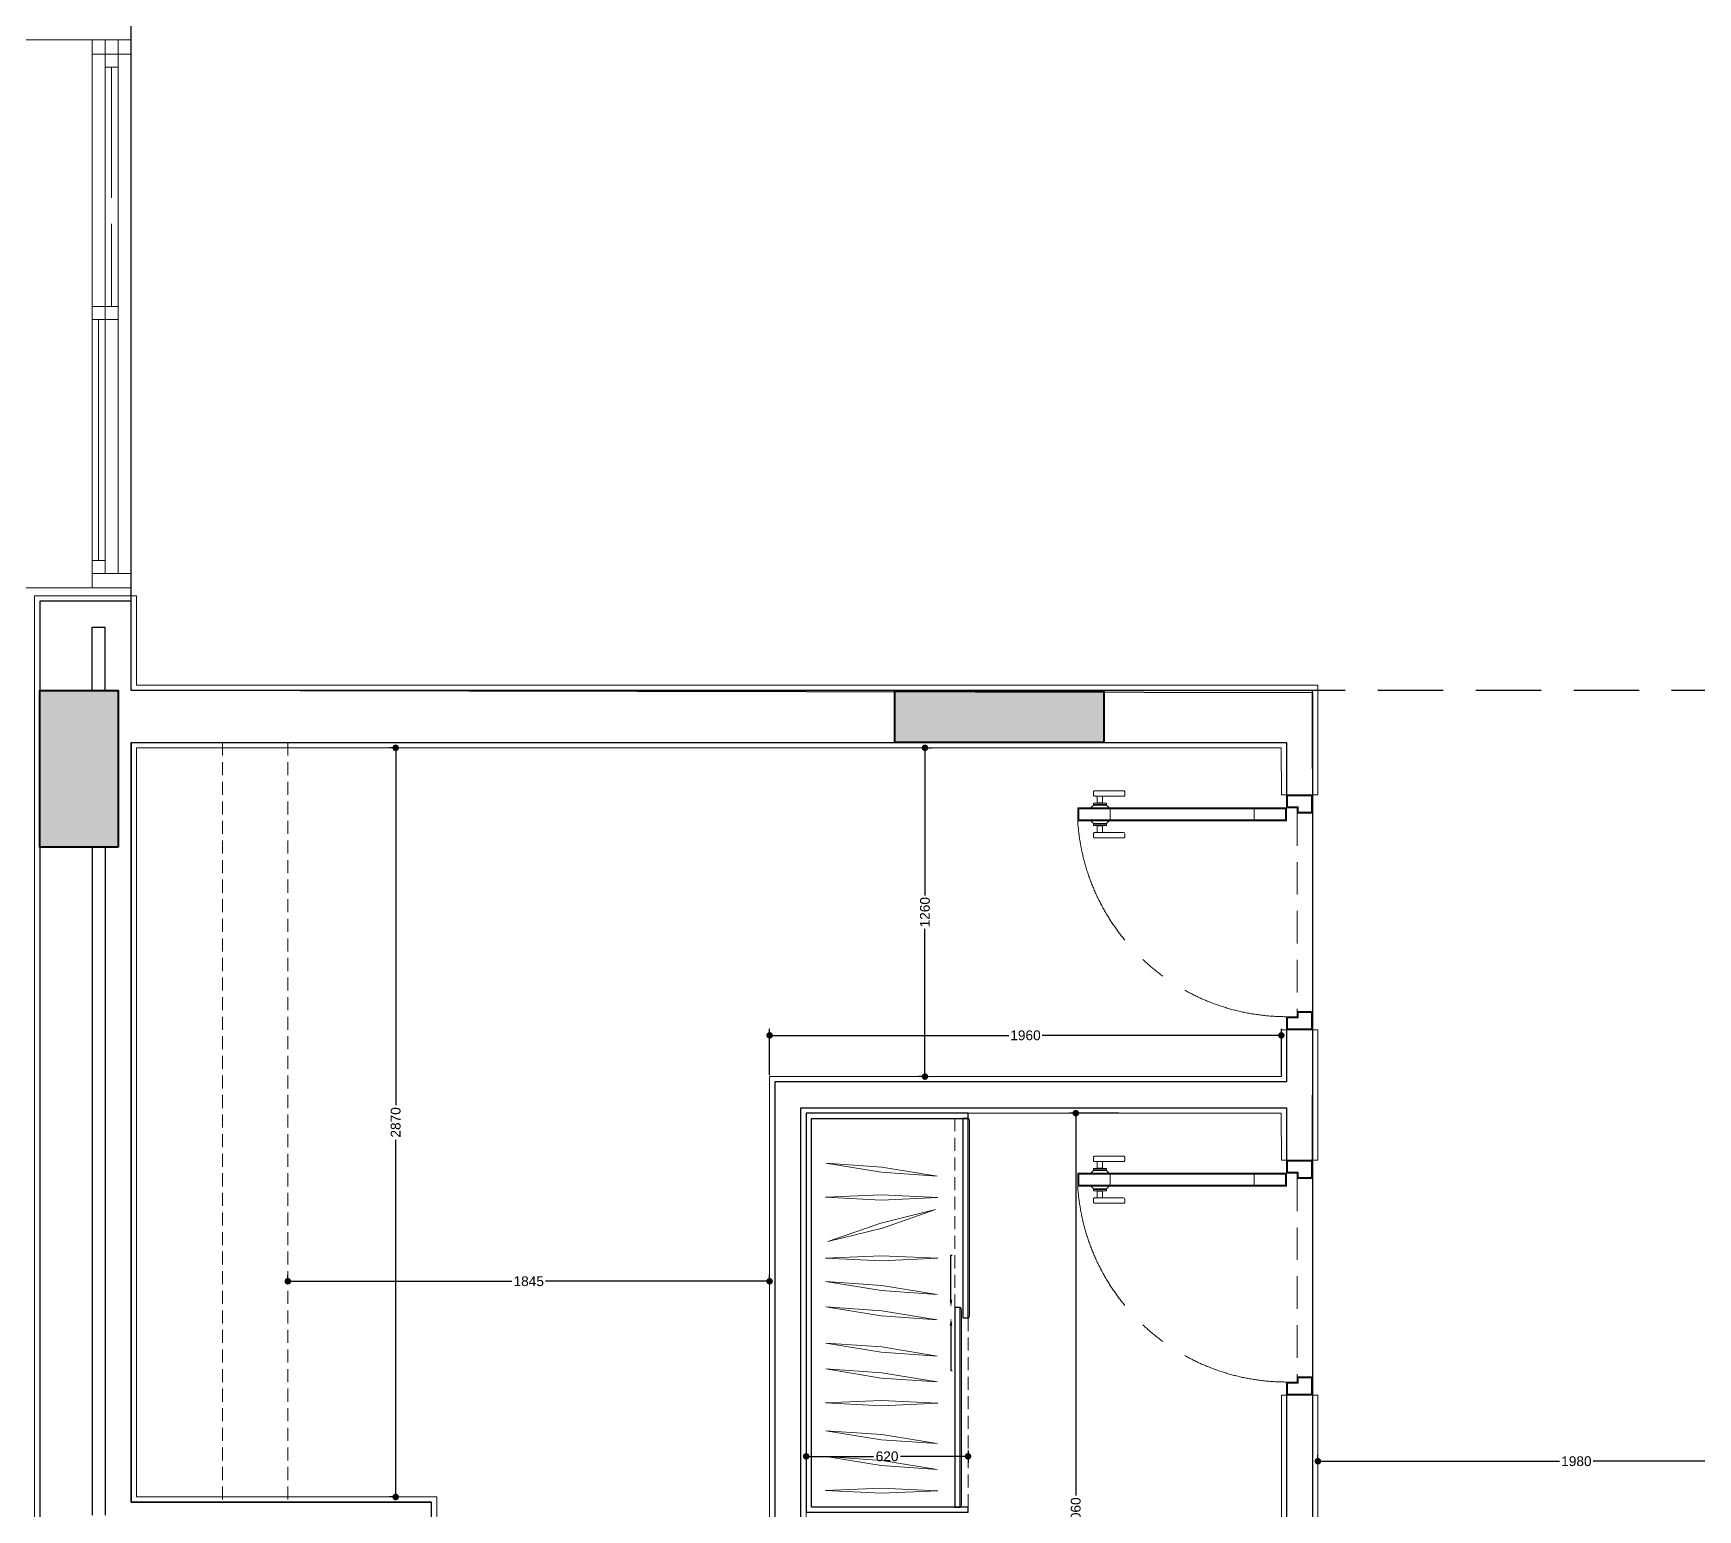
# Model space of a CAD drawing. Header units: millimetres. Extents: x -10942 to 92711, y -16583 to 30009.
# Drawn here: x 2723 to 9097, y 3211 to 8867 of the extents above; entities that cross this region are included whole.
import ezdxf
from ezdxf import colors
from ezdxf.entities.mleader import LeaderData, LeaderLine
from ezdxf.math import Vec2, Vec3

# ---------------------------------------------------------------- set-up
doc = ezdxf.new("R2010")
doc.units = ezdxf.units.MM
doc.header["$LTSCALE"] = 1000
doc.header["$MEASUREMENT"] = 0
for name, pattern in [('CENTER', [2, 1.25, -0.25, 0.25, -0.25]), ('HIDDEN', [0.375, 0.25, -0.125]), ('HIDDEN2', [0.1875, 0.125, -0.0625])]:
    doc.linetypes.add(name, pattern=pattern)
for name, color, linetype in [('8', 8, 'Continuous'), ('A-WALL', 7, 'Continuous'), ('projection1', 1, 'HIDDEN2'), ('WOOD 01', 34, 'Continuous')]:
    doc.layers.add(name, color=color, linetype=linetype)
for name, color, linetype, lineweight in [('A-DOOR', 134, 'Continuous', 18), ('A-FLOR-HIDN', 252, 'HIDDEN', 0), ('A-WALL-TILE', 8, 'Continuous', 9), ('Built-in', 253, 'HIDDEN', 0), ('CQ Furniture', 190, 'Continuous', 0), ('Glass-Mirror', 4, 'Continuous', 0), ('WOOD-HID', 8, 'HIDDEN', 18), ('XREF-V2-GF_COLS$0$A-COLS', 5, 'Continuous', 40), ('XREF-V2-GF_COLS$0$A-COLS-PATT', 252, 'Continuous', 20)]:
    doc.layers.add(name, color=color, linetype=linetype, lineweight=lineweight)
doc.styles.get("Standard").update_dxf_attribs({"font": 'arial.ttf'})
doc.dimstyles.new('chester 25', dxfattribs={"dimscale": 0.25, "dimtxt": 150, "dimasz": 100, "dimexe": 100, "dimexo": 20, "dimgap": 40, "dimtad": 0, "dimdec": 0, "dimzin": 0, "dimdsep": 46, "dimtxsty": 'Standard', "dimblk": 'DOT', "dimcen": 100, "dimclrd": 1, "dimclre": 1, "dimclrt": 3, "dimadec": 0, "dimazin": 0, "dimtfac": 1, "dimtdec": 0, "dimtofl": 0, "dimtmove": 0, "dimatfit": 3, "dimfxl": 1, "dimtolj": 1, "dimtzin": 0, "dimlwd": -1, "dimarcsym": 0})

# ---------------------------------------------------------------- blocks, each defined once
blk = doc.blocks.new('*U120')
for p, q in [((350, 1000), (350, 200)), ((400, 1000), (350, 1000)), ((350, 1000), (400, 1000)), ((354, 996), (354, 204)), ((354, 996), (396, 996)), ((396, 204), (396, 996)), ((400, 200), (400, 1000)), ((400, 1000), (400, 1000)), ((354, 876), (396, 876)), ((350, 200), (400, 200))]:
    blk.add_line(p, q)
at = {"color": 253, "linetype": 'HIDDEN2'}
for p, q in [((380, 160), (-380, 160)), ((-380, 100), (380, 100))]:
    blk.add_line(p, q, dxfattribs=at)
at = {"flags": 128}
for points in [[(396, 876), (354, 876), (354, 996), (396, 996)], [(396, 204), (354, 204), (354, 324), (396, 324)]]:
    blk.add_lwpolyline(points, close=True, dxfattribs=at)
for points in [[(305, 936), (305, 824, -0.414214), (301, 820), (289, 820, -0.414214), (285, 824), (285, 936, -0.414214), (289, 940), (301, 940, -0.414214)], [(445, 936), (445, 824, 0.414214), (449, 820), (461, 820, 0.414214), (465, 824), (465, 936, 0.414214), (461, 940), (449, 940, 0.414214)]]:
    blk.add_lwpolyline(points, format="xyb", close=True)
for points in [[(330.7, 925), (305, 925), (305, 905), (330.7, 905)], [(337, 940), (332, 940), (332, 890), (337, 890)], [(350, 950), (350, 880), (340, 890), (340, 940)], [(400, 950), (400, 880), (410, 890), (410, 940)], [(413, 940), (418, 940), (418, 890), (413, 890)], [(419.3, 925), (445, 925), (445, 905), (419.3, 905)], [(-450, 200), (-400, 200), (-400, 160), (-380, 160), (-380, 100), (-450, 100)], [(-446, 196), (-404, 196), (-404, 156), (-384, 156), (-384, 104), (-446, 104)], [(450, 200), (400, 200), (400, 160), (380, 160), (380, 100), (450, 100)], [(446, 196), (404, 196), (404, 156), (384, 156), (384, 104), (446, 104)]]:
    blk.add_lwpolyline(points, close=True)
at = {"linetype": 'CENTER', "ltscale": 0.4}
blk.add_arc((402.3, 199.4), 802.3, 93.7386, 179.9566, dxfattribs=at)
blk = doc.blocks.new('_Dot')
at = {"color": 0, "linetype": 'ByBlock', "lineweight": -2}
blk.add_line((-0.5, 0), (-1, 0), dxfattribs=at)
at = {"color": 0, "linetype": 'ByBlock', "const_width": 0.5}
blk.add_lwpolyline([(-0.25, 0, 1), (0.25, 0, 1)], format="xyb", close=True, dxfattribs=at)
blk = doc.blocks.new('*D121')
at = {"layer": '8', "color": 1, "lineweight": -2, "transparency": 16777216}
for p, q in [((6880.7, 4729.9), (6690.3, 4729.9)), ((6880.7, 1669.5), (6690.3, 1669.5))]:
    blk.add_line(p, q, dxfattribs=at)
at = {"layer": '8', "color": 1, "transparency": 16777216}
for p, q in [((6715.3, 4704.9), (6715.3, 3265.6)), ((6715.3, 1694.5), (6715.3, 3133.8))]:
    blk.add_line(p, q, dxfattribs=at)
at = {"layer": 'Defpoints', "color": 0, "transparency": 16777216}
for p in [(6715.3, 4729.9), (6885.7, 4729.9, 0), (6885.7, 1669.5, 0)]:
    blk.add_point(p, dxfattribs=at)
at = {"layer": '8', "color": 1, "transparency": 16777216, "xscale": 25, "yscale": 25, "zscale": 25}
for p, rotation in [((6715.3, 4729.9), 90), ((6715.3, 1669.5), 270)]:
    blk.add_blockref('_Dot', p, dxfattribs=dict(at, rotation=rotation))
at = {"layer": '8', "color": 3, "transparency": 16777216, "insert": (6715.3, 3199.7), "char_height": 37.5, "attachment_point": 5, "rotation": 90}
blk.add_mtext('\\A1;3060', dxfattribs=at)
blk = doc.blocks.new('*D122')
at = {"layer": '8', "color": 1, "lineweight": -2, "transparency": 16777216}
for p, q in [((6142.7, 6129.5), (6162.7, 6129.5)), ((6132.7, 4869.9), (6112.7, 4869.9))]:
    blk.add_line(p, q, dxfattribs=at)
at = {"layer": '8', "color": 1, "transparency": 16777216}
for p, q in [((6137.7, 6104.5), (6137.7, 5563.9)), ((6137.7, 4894.9), (6137.7, 5435.5))]:
    blk.add_line(p, q, dxfattribs=at)
at = {"layer": 'Defpoints', "color": 0, "transparency": 16777216}
for p in [(6137.7, 6129.5, 0), (6137.7, 6129.5), (6137.7, 4869.9, 0)]:
    blk.add_point(p, dxfattribs=at)
at = {"layer": '8', "color": 1, "transparency": 16777216, "xscale": 25, "yscale": 25, "zscale": 25}
for p, rotation in [((6137.7, 6129.5), 90), ((6137.7, 4869.9), 270)]:
    blk.add_blockref('_Dot', p, dxfattribs=dict(at, rotation=rotation))
at = {"layer": '8', "color": 3, "transparency": 16777216, "insert": (6137.7, 5499.7), "char_height": 37.5, "attachment_point": 5, "rotation": 90}
blk.add_mtext('\\A1;1260', dxfattribs=at)
blk = doc.blocks.new('*D123')
at = {"layer": '8', "color": 1, "lineweight": -2, "transparency": 16777216}
for p, q in [((3697.6, 4090.8), (3697.6, 4110.8)), ((5542.7, 4090.8), (5542.7, 4110.8))]:
    blk.add_line(p, q, dxfattribs=at)
at = {"layer": '8', "color": 1, "transparency": 16777216}
for p, q in [((3722.6, 4085.8), (4555.8, 4085.8)), ((5517.7, 4085.8), (4684.5, 4085.8))]:
    blk.add_line(p, q, dxfattribs=at)
at = {"layer": 'Defpoints', "color": 0, "transparency": 16777216}
for p in [(3697.6, 4085.8, 0), (3697.6, 4085.8), (5542.7, 4085.8, 0)]:
    blk.add_point(p, dxfattribs=at)
at = {"layer": '8', "color": 1, "transparency": 16777216, "xscale": 25, "yscale": 25, "zscale": 25, "rotation": 180}
blk.add_blockref('_Dot', (3697.6, 4085.8), dxfattribs=at)
at = {"layer": '8', "color": 1, "transparency": 16777216, "xscale": 25, "yscale": 25, "zscale": 25}
blk.add_blockref('_Dot', (5542.7, 4085.8), dxfattribs=at)
at = {"layer": '8', "color": 3, "transparency": 16777216, "insert": (4620.2, 4085.8), "char_height": 37.5, "attachment_point": 5}
blk.add_mtext('\\A1;1845', dxfattribs=at)
blk = doc.blocks.new('*D124')
at = {"layer": '8', "color": 1, "lineweight": -2, "transparency": 16777216}
for p, q in [((4105.6, 6129.5), (4085.6, 6129.5)), ((4105.6, 3259.5), (4085.6, 3259.5))]:
    blk.add_line(p, q, dxfattribs=at)
at = {"layer": '8', "color": 1, "transparency": 16777216}
for p, q in [((4110.6, 6104.5), (4110.6, 4760.8)), ((4110.6, 3284.5), (4110.6, 4628.3))]:
    blk.add_line(p, q, dxfattribs=at)
at = {"layer": 'Defpoints', "color": 0, "transparency": 16777216}
for p in [(4110.6, 6129.5, 0), (4110.6, 6129.5), (4110.6, 3259.5, 0)]:
    blk.add_point(p, dxfattribs=at)
at = {"layer": '8', "color": 1, "transparency": 16777216, "xscale": 25, "yscale": 25, "zscale": 25}
for p, rotation in [((4110.6, 6129.5), 90), ((4110.6, 3259.5), 270)]:
    blk.add_blockref('_Dot', p, dxfattribs=dict(at, rotation=rotation))
at = {"layer": '8', "color": 3, "transparency": 16777216, "insert": (4110.6, 4694.5), "char_height": 37.5, "attachment_point": 5, "rotation": 90}
blk.add_mtext('\\A1;2870', dxfattribs=at)
blk = doc.blocks.new('*D125')
at = {"layer": '8', "color": 1, "lineweight": -2, "transparency": 16777216}
for p, q in [((5542.7, 4874.9), (5542.7, 5052.9)), ((7502.7, 4874.9), (7502.7, 5052.9))]:
    blk.add_line(p, q, dxfattribs=at)
at = {"layer": '8', "color": 1, "transparency": 16777216}
for p, q in [((5567.7, 5027.9), (6458.5, 5027.9)), ((7477.7, 5027.9), (6586.9, 5027.9))]:
    blk.add_line(p, q, dxfattribs=at)
at = {"layer": 'Defpoints', "color": 0, "transparency": 16777216}
for p in [(7502.7, 5027.9), (5542.7, 4869.9, 0), (7502.7, 4869.9, 0)]:
    blk.add_point(p, dxfattribs=at)
at = {"layer": '8', "color": 1, "transparency": 16777216, "xscale": 25, "yscale": 25, "zscale": 25, "rotation": 180}
blk.add_blockref('_Dot', (5542.7, 5027.9), dxfattribs=at)
at = {"layer": '8', "color": 1, "transparency": 16777216, "xscale": 25, "yscale": 25, "zscale": 25}
blk.add_blockref('_Dot', (7502.7, 5027.9), dxfattribs=at)
at = {"layer": '8', "color": 3, "transparency": 16777216, "insert": (6522.7, 5027.9), "char_height": 37.5, "attachment_point": 5}
blk.add_mtext('\\A1;1960', dxfattribs=at)
blk = doc.blocks.new('*D126')
at = {"layer": '8', "color": 1, "lineweight": -2, "transparency": 16777216}
for p, q in [((7642.7, 3401.3), (7642.7, 3421.4)), ((9622.6, 3391.4), (9622.6, 3371.4))]:
    blk.add_line(p, q, dxfattribs=at)
at = {"layer": '8', "color": 1, "transparency": 16777216}
for p, q in [((7667.7, 3396.4), (8568.5, 3396.4)), ((9597.6, 3396.4), (8696.8, 3396.4))]:
    blk.add_line(p, q, dxfattribs=at)
at = {"layer": 'Defpoints', "color": 0, "transparency": 16777216}
for p in [(7642.7, 3396.3, 0), (9622.6, 3396.4, 0), (9622.6, 3396.4)]:
    blk.add_point(p, dxfattribs=at)
at = {"layer": '8', "color": 1, "transparency": 16777216, "xscale": 25, "yscale": 25, "zscale": 25, "rotation": 180}
blk.add_blockref('_Dot', (7642.7, 3396.4), dxfattribs=at)
at = {"layer": '8', "color": 1, "transparency": 16777216, "xscale": 25, "yscale": 25, "zscale": 25}
blk.add_blockref('_Dot', (9622.6, 3396.4), dxfattribs=at)
at = {"layer": '8', "color": 3, "transparency": 16777216, "insert": (8632.7, 3396.4), "char_height": 37.5, "attachment_point": 5}
blk.add_mtext('\\A1;1980', dxfattribs=at)
blk = doc.blocks.new('*D240')
at = {"layer": '8', "color": 1, "lineweight": -2, "transparency": 16777216}
for p, q in [((5682.7, 3437.4), (5682.7, 3390.1)), ((6302.7, 3437.4), (6302.7, 3390.1))]:
    blk.add_line(p, q, dxfattribs=at)
at = {"layer": '8', "color": 1, "transparency": 16777216}
for p, q in [((5707.7, 3415.1), (5941.2, 3415.1)), ((6277.7, 3415.1), (6044.1, 3415.1))]:
    blk.add_line(p, q, dxfattribs=at)
at = {"layer": 'Defpoints', "color": 0, "transparency": 16777216}
for p in [(5682.7, 3442.4, 0), (6302.7, 3442.4, 0), (6302.7, 3415.1)]:
    blk.add_point(p, dxfattribs=at)
at = {"layer": '8', "color": 1, "transparency": 16777216, "xscale": 25, "yscale": 25, "zscale": 25, "rotation": 180}
blk.add_blockref('_Dot', (5682.7, 3415.1), dxfattribs=at)
at = {"layer": '8', "color": 1, "transparency": 16777216, "xscale": 25, "yscale": 25, "zscale": 25}
blk.add_blockref('_Dot', (6302.7, 3415.1), dxfattribs=at)
at = {"layer": '8', "color": 3, "transparency": 16777216, "insert": (5992.7, 3415.1), "char_height": 37.5, "attachment_point": 5}
blk.add_mtext('\\A1;620', dxfattribs=at)

msp = doc.modelspace()

# ---------------------------------------------------------------- hatches: boundary and pattern name
at = {"layer": 'XREF-V2-GF_COLS$0$A-COLS-PATT'}
for points in [[(3047.6, 5749.5), (2747.6, 5749.5), (2747.6, 6349.5), (3047.6, 6349.5)], [(6822.6, 6349.5), (6822.6, 6149.5), (6022.6, 6149.5), (6022.6, 6349.5)]]:
    msp.add_hatch(color=256, dxfattribs=at).paths.add_polyline_path(points)

# ---------------------------------------------------------------- linework, layer by layer
at = {"layer": '8', "color": 1}
msp.add_line((5702.8, 6149.5, 0), (5702.9, 6149.5, 0), dxfattribs=at)
at = {"layer": '8', "color": 1, "elevation": 0}
msp.add_lwpolyline([(10497.7, 1649.5), (7622.7, 1649.6), (7622.7, 6340), (3097.6, 6349.5), (3097.6, 12344.5), (12997.6, 12344.5), (12997.6, 6349.5), (9622.6, 6349.5), (9622.6, 3040.9), (10497.7, 3040.9), (10497.7, 1649.5)], dxfattribs=at)
at = {"layer": 'A-DOOR'}
for p, q in [((2947.6, 8842, 0), (2947.6, 6742, 0)), ((2997.6, 8842, 0), (2997.6, 6797, 0)), ((3047.6, 8842, 0), (3047.6, 6797, 0)), ((2947.6, 8787, 0), (3097.6, 8787, 0)), ((2997.6, 8737, 0), (3047.6, 8737, 0)), ((3022.6, 8737, 0), (3022.6, 8237, 0)), ((3022.6, 8137, 0), (3022.6, 7820, 0)), ((2947.6, 7820, 0), (3047.6, 7820, 0)), ((2947.6, 7770, 0), (3047.6, 7770, 0)), ((2972.6, 7770, 0), (2972.6, 6847, 0)), ((2947.6, 6847, 0), (2997.6, 6847, 0)), ((2947.6, 6797, 0), (3097.6, 6797, 0))]:
    msp.add_line(p, q, dxfattribs=at)
at = {"layer": 'A-DOOR', "linetype": 'HIDDEN2'}
msp.add_line((3097.6, 8790.4, 0), (3097.6, 6742, 0), dxfattribs=at)
at = {"layer": 'A-FLOR-HIDN', "color": 1, "linetype": 'HIDDEN'}
msp.add_line((3097.6, 6742, 0), (3097.6, 8842, 0), dxfattribs=at)
at = {"layer": 'A-WALL', "color": 1}
for p, q in [((2947.6, 6349.5, 0), (2947.6, 6592, 0)), ((2947.6, 6592, 0), (2997.6, 6592, 0)), ((2997.6, 6349.5, 0), (2997.6, 6592, 0)), ((2947.6, 5749.5, 0), (2947.7, 3189.5, 0)), ((2997.6, 5749.5, 0), (2997.7, 3189.5, 0))]:
    msp.add_line(p, q, dxfattribs=at)
at = {"layer": 'A-WALL'}
for p, q in [((3097.6, 6149.5, 0), (6022.6, 6150, 0)), ((3097.6, 6149.5, 0), (3097.7, 3239.5, 0)), ((3097.7, 3239.5, 0), (4247.7, 3239.5, 0)), ((4247.7, 1649.5, 0), (4247.7, 3239.5, 0)), ((4247.7, 3239.5, 0), (4247.7, 3239.5, 0))]:
    msp.add_line(p, q, dxfattribs=at)
at = {"layer": 'A-WALL', "elevation": 0}
for points in [[(7622.7, 5049.5), (7522.7, 5049.5), (7522.7, 4849.9), (5562.7, 4849.9), (5562.7, 1649.5), (4247.7, 1649.5), (4247.7, 3239.5), (3097.7, 3239.5), (3097.6, 6149.5), (7522.6, 6149.5), (7522.7, 5949.5), (7622.7, 5949.5), (7622.6, 6149.5), (7622.6, 6149.5), (7622.6, 6349.5), (4097.6, 6349.5), (3097.6, 6349.5), (3097.6, 6692), (2747.6, 6692), (2747.6, 5749.5), (2747.7, 2889.5), (3897.7, 2889.5), (3897.7, 1799.5), (2260.5, 1799.5)], [(2107.2, 1151.2), (2405.4, 1449.5), (7722.7, 1449.5), (7722.7, 1649.5), (7622.7, 1649.5), (7622.7, 3649.9), (7522.7, 3649.9), (7522.7, 1649.5), (5662.7, 1649.5), (5662.7, 4749.9), (7522.6, 4749.9), (7522.6, 4549.9), (7622.6, 4549.9), (7622.6, 4549.9), (7622.7, 5049.5), (7622.7, 5049.5)]]:
    msp.add_lwpolyline(points, dxfattribs=at)
at = {"layer": 'A-WALL-TILE', "elevation": 0}
for points in [[(13347.6, 11464.6), (13427.6, 11464.6), (13427.6, 12184.6), (13487.6, 12184.6), (13487.6, 12834.6), (12837.6, 12834.6), (12837.6, 12774.6), (3257.6, 12774.5), (3257.6, 12834.5), (2607.6, 12834.5), (2607.6, 12184.5), (2667.6, 12184.5), (2667.6, 8842), (3097.6, 8842), (3097.6, 8892)], [(1499.1, 1151.2), (2227.3, 1879.5), (3817.7, 1879.5), (3817.7, 2814.5), (3257.7, 2814.5), (3257.7, 2749.5), (2607.7, 2749.5), (2607.6, 3399.5), (2667.6, 3399.5), (2667.6, 6742), (3097.6, 6742), (3097.6, 6692)]]:
    msp.add_lwpolyline(points, dxfattribs=at)
at = {"layer": 'A-WALL-TILE', "lineweight": 0, "elevation": 0}
for points in [[(4267.7, 1669.5), (4267.6, 3259.5), (3117.6, 3259.5), (3117.6, 6129.5), (7502.6, 6129.5), (7502.7, 5949.5), (7642.7, 5949.5), (7642.6, 6147.2), (7642.6, 6369.5), (4097.6, 6369.5), (3117.6, 6369.5), (3117.6, 6712), (2727.6, 6712), (2727.6, 5749.5), (2727.7, 2869.5)], [(5682.7, 1669.5), (5682.7, 4729.9), (7502.6, 4729.9), (7502.7, 4549.9), (7642.7, 4549.9), (7642.7, 5049.5), (7502.7, 5049.5), (7502.7, 4869.9), (5542.7, 4869.9), (5542.7, 1669.5)], [(7642.7, 1669.5), (7642.7, 3649.9), (7502.7, 3649.9), (7502.7, 1669.5)]]:
    msp.add_lwpolyline(points, dxfattribs=at)
at = {"layer": 'Built-in', "linetype": 'HIDDEN2', "ltscale": 0.4, "elevation": 0}
for points in [[(3097.6, 6149.5), (3697.6, 6149.5), (3697.6, 3239.5), (3097.6, 3239.5)], [(3097.6, 6149.5), (3447.6, 6149.5), (3447.6, 3239.5), (3097.6, 3239.5)]]:
    msp.add_lwpolyline(points, close=True, dxfattribs=at)
msp.add_lwpolyline([(3097.7, 3239.5), (3097.7, 3239.5)], dxfattribs=at)
at = {"layer": 'CQ Furniture', "lineweight": 0, "elevation": 0}
for points in [[(5758.1, 4538), (5970.3, 4503.3), (6185, 4488.4), (5972.8, 4523.1), (5758.1, 4538)], [(5756.9, 4407.9), (5971.7, 4397.2), (6186.7, 4406.5), (5971.9, 4417.2), (5756.9, 4407.9)], [(5766.3, 4237.6), (5974.9, 4289.9), (6177.9, 4361.3), (5969.3, 4309.1), (5766.3, 4237.6)], [(5756.9, 4173.8), (5971.7, 4163.8), (6186.7, 4173.9), (5971.9, 4183.8), (5756.9, 4173.8)], [(5758.1, 4084.8), (5970.3, 4050.1), (6185, 4035.3), (5972.8, 4070), (5758.1, 4084.8)], [(5758.1, 3987.6), (5970.3, 3952.9), (6185, 3938.1), (5972.8, 3972.8), (5758.1, 3987.6)], [(5758.1, 3849), (5970.3, 3814.3), (6185, 3799.4), (5972.8, 3834.1), (5758.1, 3849)], [(5758.1, 3749.9), (5970.3, 3715.2), (6185, 3700.4), (5972.8, 3735.1), (5758.1, 3749.9)], [(5756.9, 3619.8), (5971.7, 3609.1), (6186.7, 3618.4), (5971.9, 3629.1), (5756.9, 3619.8)], [(5758.1, 3513.5), (5970.3, 3478.8), (6185, 3464), (5972.8, 3498.7), (5758.1, 3513.5)], [(5758.1, 3414.5), (5970.3, 3379.8), (6185, 3364.9), (5972.8, 3399.6), (5758.1, 3414.5)], [(5756.9, 3284.4), (5971.7, 3273.7), (6186.7, 3283), (5971.9, 3293.7), (5756.9, 3284.4)]]:
    msp.add_lwpolyline(points, dxfattribs=at)
at = {"layer": 'Glass-Mirror', "lineweight": 0, "elevation": 0}
for points in [[(6308.7, 4699.9), (6308.7, 3955.3), (6305.7, 3945.3), (6302.7, 3945.3), (6302.7, 4709.9), (6305.7, 4709.9)], [(6278.2, 3975.3), (6278.2, 3230.7), (6275.2, 3220.7), (6272.2, 3220.7), (6272.2, 3985.3), (6275.2, 3985.3)]]:
    msp.add_lwpolyline(points, close=True, dxfattribs=at)
at = {"layer": 'projection1', "color": 2, "linetype": 'HIDDEN', "elevation": 0}
msp.add_lwpolyline([(13707.9, 8009.6), (9622.6, 8009.5), (9622.6, 6349.5), (3097.6, 6349.5)], dxfattribs=at)
at = {"layer": 'WOOD 01', "elevation": 0}
msp.add_lwpolyline([(5702.7, 4709.9), (6302.7, 4709.9), (6302.7, 4729.9), (5682.7, 4729.9), (5682.7, 3200.7), (6302.7, 3200.7), (6302.7, 3220.7), (5702.7, 3220.7), (5702.7, 4709.9)], dxfattribs=at)
for points in [[(6302.7, 4709.9), (6282.7, 4709.9), (6282.7, 3945.3), (6302.7, 3945.3)], [(6272.2, 3985.3), (6252.2, 3985.3), (6252.2, 3220.7), (6272.2, 3220.7)]]:
    msp.add_lwpolyline(points, close=True, dxfattribs=at)
at = {"layer": 'WOOD-HID', "linetype": 'HIDDEN2', "ltscale": 0.4}
for p, q in [((6252.2, 3985.3, 0), (6252.2, 4709.9, 0)), ((6302.7, 3945.3, 0), (6302.7, 3220.7, 0))]:
    msp.add_line(p, q, dxfattribs=at)
at = {"layer": 'XREF-V2-GF_COLS$0$A-COLS', "elevation": 0}
for points in [[(3047.6, 5749.5), (2747.6, 5749.5), (2747.6, 6349.5), (3047.6, 6349.5)], [(3047.6, 5749.5), (2747.6, 5749.5), (2747.6, 6349.5), (3047.6, 6349.5)], [(6822.6, 6349.5), (6822.6, 6149.5), (6022.6, 6149.5), (6022.6, 6349.5)], [(6822.6, 6349.5), (6822.6, 6149.5), (6022.6, 6149.5), (6022.6, 6349.5)]]:
    msp.add_lwpolyline(points, close=True, dxfattribs=at)

# ---------------------------------------------------------------- block references
at = {"layer": 'A-DOOR', "rotation": 89.99957671700905}
for p in [(7722.7, 5499.5, 0), (7722.7, 4099.9, 0)]:
    msp.add_blockref('*U120', p, dxfattribs=at)

# ---------------------------------------------------------------- dimensions: what is measured, and where the dimension line sits
at = {"layer": '8', "color": 2}
for base, p1, p2, picture, middle in [((4110.6, 6129.5), (4110.6, 3259.5, 0), (4110.6, 6129.5, 0), '*D124', (4110.6, 4694.5)), ((6137.7, 6129.5), (6137.7, 4869.9, 0), (6137.7, 6129.5, 0), '*D122', (6137.7, 5499.7)), ((6715.3, 4729.9), (6885.7, 1669.5, 0), (6885.7, 4729.9, 0), '*D121', (6715.3, 3199.7))]:
    dim = msp.add_linear_dim(base=base, p1=p1, p2=p2, angle=90, dimstyle='chester 25', dxfattribs=at)
    dim.commit()
    dim.dimension.update_dxf_attribs({"geometry": picture, "text_midpoint": middle})
for base, p1, p2, picture, middle in [((7502.7, 5027.9), (5542.7, 4869.9, 0), (7502.7, 4869.9, 0), '*D125', (6522.7, 5027.9)), ((3697.6, 4085.8), (5542.7, 4085.8, 0), (3697.6, 4085.8, 0), '*D123', (4620.2, 4085.8)), ((6302.7, 3415.1), (5682.7, 3442.4, 0), (6302.7, 3442.4, 0), '*D240', (5992.7, 3415.1)), ((9622.6, 3396.4), (7642.7, 3396.3, 0), (9622.6, 3396.4, 0), '*D126', (8632.7, 3396.4))]:
    dim = msp.add_linear_dim(base=base, p1=p1, p2=p2, dimstyle='chester 25', dxfattribs=at)
    dim.commit()
    dim.dimension.update_dxf_attribs({"geometry": picture, "text_midpoint": middle})

# ---------------------------------------------------------------- leaders
at = {"layer": 'Built-in', "linetype": 'HIDDEN2', "ltscale": 0.4}
ml = msp.add_multileader_mtext('Standard', dxfattribs=at)
ml.set_content('', color=3)
ml.set_leader_properties(color=1)
ml.build(insert=Vec2(0, 0))
ml.multileader.update_dxf_attribs({"dogleg_length": 5, "arrow_head_size": 30})
ctx = ml.context
ctx.base_point, ctx.char_height, ctx.arrow_head_size, ctx.landing_gap_size, ctx.plane_origin = Vec3(6242.4, 4185.9, 0), 5, 30, 1, Vec3(6237.4, 3985.3, 0)
notes = []
notes.append((ctx, [(0, (1, 1, 0), (6237.4, 4185.9, 0), (1, 0), 5, [(0, [(6237.4, 3985.3, 0)], 0, [])])]))
ctx.mtext.insert, ctx.mtext.flow_direction = Vec3(6243.4, 4188.4, 0), 5
ml = msp.add_multileader_mtext('Standard', dxfattribs=at)
ml.set_content('', color=3)
ml.set_leader_properties(color=1)
ml.build(insert=Vec2(0, 0))
ml.multileader.update_dxf_attribs({"dogleg_length": 5, "arrow_head_size": 30})
ctx = ml.context
ctx.base_point, ctx.char_height, ctx.arrow_head_size, ctx.landing_gap_size, ctx.plane_origin = Vec3(6242.4, 3744.6, 0), 5, 30, 1, Vec3(6237.4, 3945.3, 0)
notes.append((ctx, [(0, (1, 1, 0), (6237.4, 3744.6, 0), (1, 0), 5, [(0, [(6237.4, 3945.3, 0)], 0, [])])]))
ctx.mtext.insert, ctx.mtext.flow_direction = Vec3(6243.4, 3747.1, 0), 5
for ctx, leaders in notes:
    for number, flags, end, landing, length, lines in leaders:
        leader = LeaderData()
        leader.index, (leader.has_last_leader_line, leader.has_dogleg_vector, leader.attachment_direction) = number, flags
        leader.last_leader_point, leader.dogleg_vector, leader.dogleg_length = Vec3(end), Vec3(landing), length
        for number, points, colour, breaks in lines:
            line = LeaderLine()
            line.index, line.vertices, line.color, line.breaks = number, Vec3.list(points), colors.encode_raw_color(colour), breaks
            leader.lines.append(line)
        ctx.leaders.append(leader)

doc.saveas('drawing.dxf')
